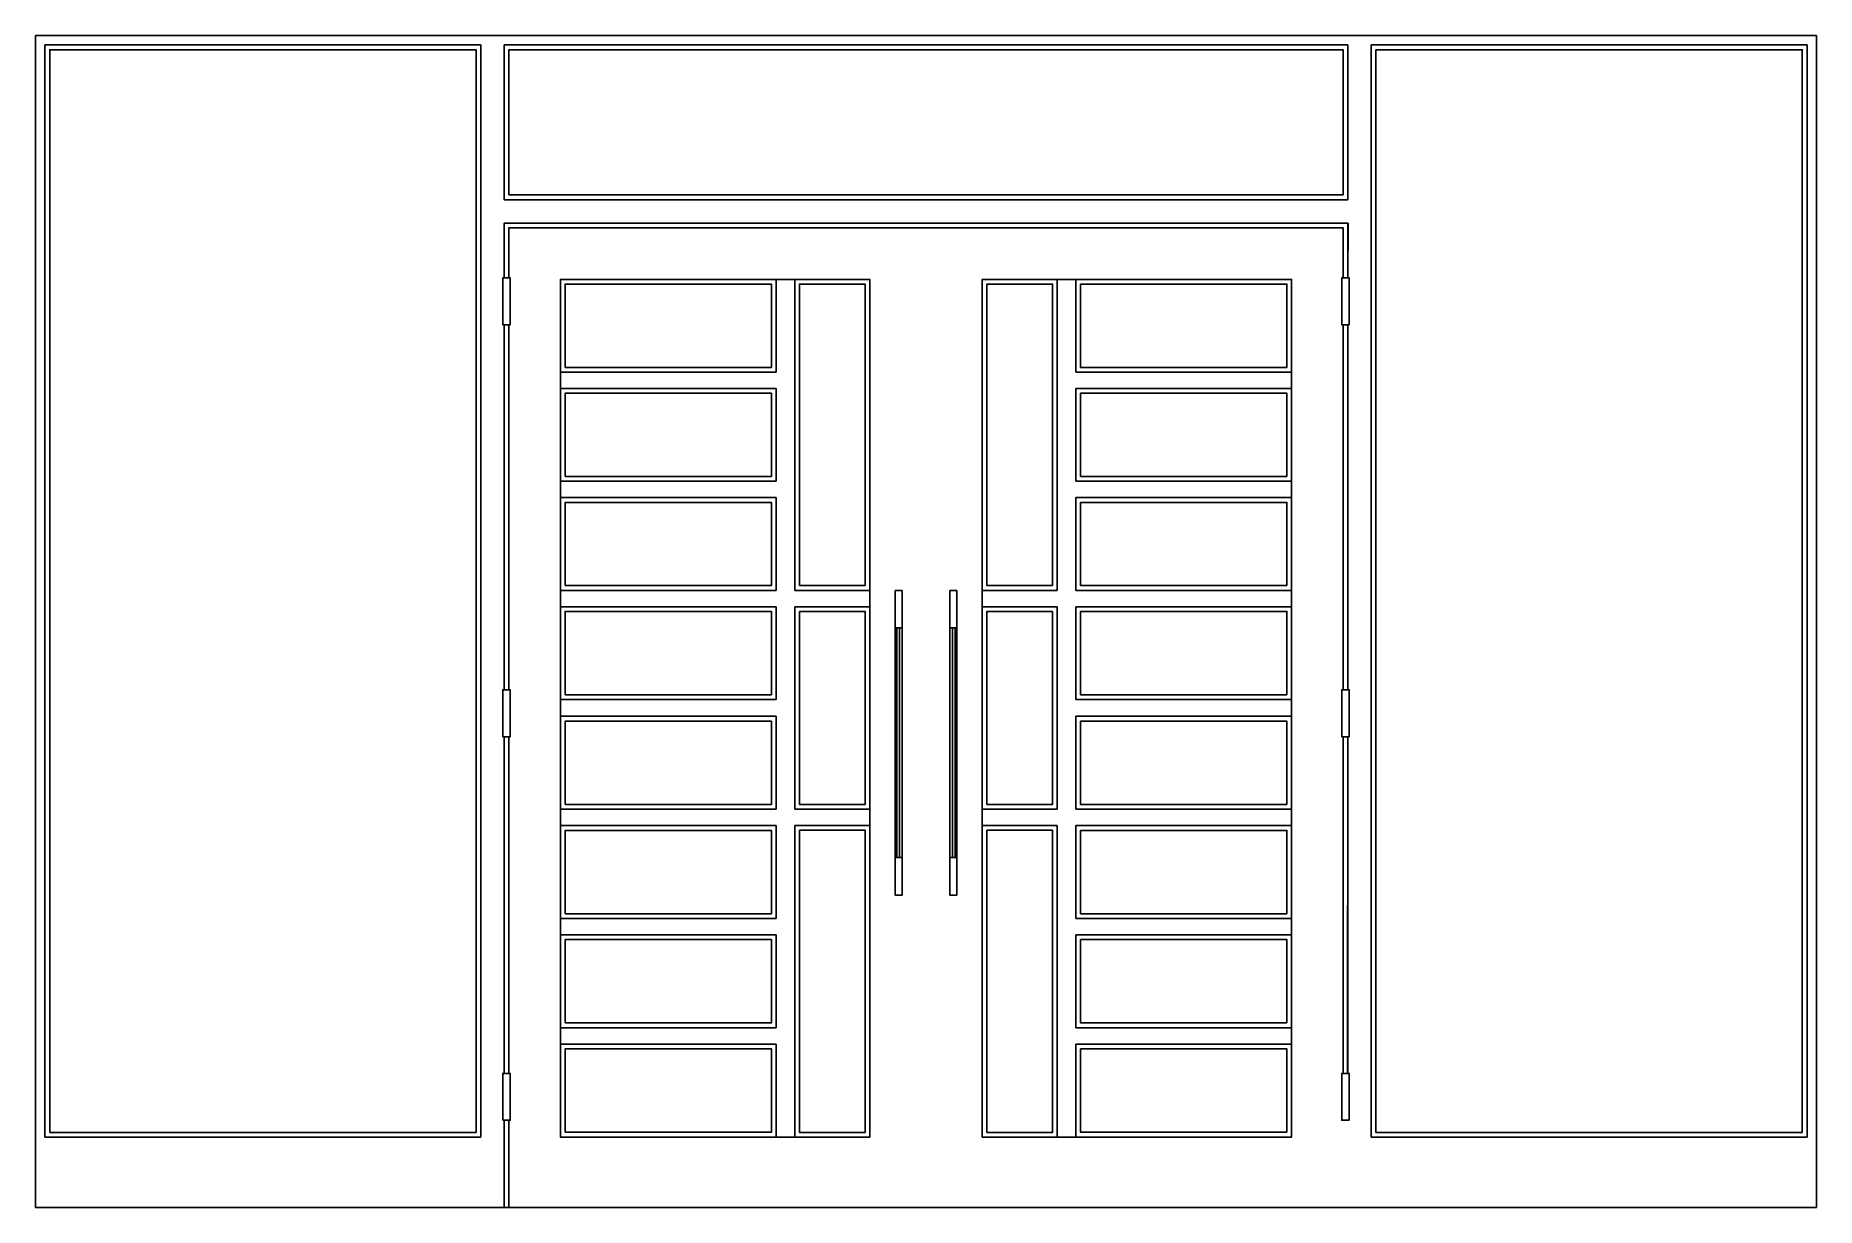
# Model space of a CAD drawing. Header units: metres. Extents: x 0 to 3800, y 0 to 2500.
import ezdxf

# ---------------------------------------------------------------- set-up
doc = ezdxf.new("R2010")
doc.units = ezdxf.units.M
for name, color, linetype in [('2', 2, 'Continuous'), ('3', 3, 'Continuous'), ('7', 7, 'Continuous'), ('BH', 3, 'Continuous')]:
    doc.layers.add(name, color=color, linetype=linetype)

msp = doc.modelspace()

# ---------------------------------------------------------------- hatches: boundary and pattern name
at = {"layer": 'BH'}
h = msp.add_hatch(dxfattribs=at)
h.set_pattern_fill('AR-RROOF', scale=900)
h.paths.add_polyline_path([(30, 160.06), (940, 160.06), (940, 2470), (30, 2470)])
h.paths.add_polyline_path([(2860, 160.06), (3770, 160.06), (3770, 2470), (2860, 2470)])
h.paths.add_polyline_path([(2790, 2160), (2790, 2470), (1010, 2470), (1010, 2160)])
h = msp.add_hatch(dxfattribs=at)
h.set_pattern_fill('AR-RROOF', scale=900)
h.paths.add_polyline_path([(1570, 1792.26), (1570, 1970), (1130, 1970), (1130, 1792.26)])
h.paths.add_polyline_path([(1130, 1737.15), (1130, 1559.41), (1570, 1559.41), (1570, 1737.15)])
h.paths.add_polyline_path([(1130, 1504.2), (1130, 1326.46), (1570, 1326.46), (1570, 1504.2)])
h.paths.add_polyline_path([(1130, 1271.34), (1130, 1093.61), (1570, 1093.61), (1570, 1271.34)])
h.paths.add_polyline_path([(1130, 1037.19), (1130, 859.45), (1570, 859.45), (1570, 1037.19)])
h.paths.add_polyline_path([(1130, 804.24), (1130, 626.5), (1570, 626.5), (1570, 804.24)])
h.paths.add_polyline_path([(1130, 571.39), (1130, 393.65), (1570, 393.65), (1570, 571.39)])
h.paths.add_polyline_path([(1130, 338.13), (1130, 160.4), (1570, 160.4), (1570, 338.13)])
h.paths.add_polyline_path([(1630, 160), (1770, 160), (1770, 804.75), (1630, 804.75)])
h.paths.add_polyline_path([(1770, 1271.46), (1630, 1271.46), (1630, 859.75), (1770, 859.75)])
h.paths.add_polyline_path([(1770, 1970), (1630, 1970), (1630, 1326.46), (1770, 1326.46)])
h.paths.add_polyline_path([(2670, 1792.26), (2670, 1970), (2230, 1970), (2230, 1792.26)])
h.paths.add_polyline_path([(2230, 1737.15), (2230, 1559.41), (2670, 1559.41), (2670, 1737.15)])
h.paths.add_polyline_path([(2670, 1326.46), (2670, 1504.2), (2230, 1504.2), (2230, 1326.46)])
h.paths.add_polyline_path([(2670, 1093.61), (2670, 1271.34), (2230, 1271.34), (2230, 1093.61)])
h.paths.add_polyline_path([(2230, 1037.19), (2230, 859.45), (2670, 859.45), (2670, 1037.19)])
h.paths.add_polyline_path([(2670, 626.5), (2670, 804.24), (2230, 804.24), (2230, 626.5)])
h.paths.add_polyline_path([(2670, 393.65), (2670, 571.39), (2230, 571.39), (2230, 393.65)])
h.paths.add_polyline_path([(2230, 338.13), (2230, 160.4), (2670, 160.4), (2670, 338.13)])
h.paths.add_polyline_path([(2170, 804.75), (2030, 804.75), (2030, 160), (2170, 160)])
h.paths.add_polyline_path([(2170, 1271.46), (2030, 1271.46), (2030, 859.75), (2170, 859.75)])
h.paths.add_polyline_path([(2170, 1970), (2030, 1970), (2030, 1326.46), (2170, 1326.46)])

# ---------------------------------------------------------------- linework, layer by layer
for p, q in [((2800, 2500), (1000, 2500)), ((2800, 1983.12), (2800, 2100)), ((2800.54, 2099.54), (2800.48, 1982.66)), ((1580, 1782.26), (1580, 1980)), ((1620, 1316.46), (1620, 1980)), ((2180, 1316.46), (2180, 1980)), ((2220, 1782.26), (2220, 1980)), ((1000, 1883.12), (1000, 1104.22)), ((2800, 1104.22), (2800, 1883.12)), ((2800, 1883.12), (2800, 1104.22)), ((2800.43, 1882.66), (2800.03, 1103.76)), ((1120, 1782.26), (1580, 1782.26)), ((2680, 1782.26), (2220, 1782.26)), ((1120, 1747.26), (1580, 1747.26)), ((1580, 1549.41), (1580, 1747.26)), ((2680, 1747.26), (2220, 1747.26)), ((2220, 1549.41), (2220, 1747.26)), ((1120, 1549.41), (1580, 1549.41)), ((2680, 1549.41), (2220, 1549.41)), ((1120, 1514.41), (1580, 1514.41)), ((1580, 1316.46), (1580, 1514.41)), ((2220, 1316.46), (2220, 1514.41)), ((2680, 1514.41), (2220, 1514.41)), ((1120, 1316.46), (1580, 1316.46)), ((1620, 1316.46), (1780, 1316.46)), ((2180, 1316.46), (2020, 1316.46)), ((2680, 1316.46), (2220, 1316.46)), ((1120, 1281.46), (1580, 1281.46)), ((1580, 1083.3), (1580, 1281.46)), ((1620, 849.75), (1620, 1281.46)), ((1620, 1281.46), (1780, 1281.46)), ((2180, 1281.46), (2020, 1281.46)), ((2180, 849.75), (2180, 1281.46)), ((2680, 1281.46), (2220, 1281.46)), ((2220, 1083.3), (2220, 1281.46)), ((1120, 1083.3), (1580, 1083.3)), ((2680, 1083.3), (2220, 1083.3)), ((1120, 1048.3), (1580, 1048.3)), ((1580, 849.75), (1580, 1048.3)), ((2220, 849.75), (2220, 1048.3)), ((2680, 1048.3), (2220, 1048.3)), ((1000, 1004.22), (1000, 285.94)), ((2799.98, 1003.76), (2799.61, 285.48)), ((2800, 285.94), (2800, 1004.22)), ((2800, 1004.22), (2800, 285.94)), ((1120, 849.75), (1580, 849.75)), ((1620, 849.75), (1780, 849.75)), ((2180, 849.75), (2020, 849.75)), ((2680, 849.75), (2220, 849.75)), ((1120, 814.75), (1580, 814.75)), ((1580, 616.25), (1580, 814.75)), ((1620, 150), (1620, 814.75)), ((1620, 814.75), (1780, 814.75)), ((2180, 814.75), (2020, 814.75)), ((2180, 150), (2180, 814.75)), ((2680, 814.75), (2220, 814.75)), ((2220, 616.25), (2220, 814.75)), ((1120, 616.25), (1580, 616.25)), ((2680, 616.25), (2220, 616.25)), ((1120, 581.25), (1580, 581.25)), ((1580, 383.25), (1580, 581.25)), ((2220, 383.25), (2220, 581.25)), ((2680, 581.25), (2220, 581.25)), ((1120, 383.25), (1580, 383.25)), ((2680, 383.25), (2220, 383.25)), ((1120, 348.25), (1580, 348.25)), ((1580, 150), (1580, 348.25)), ((2680, 348.25), (2220, 348.25)), ((2220, 150), (2220, 348.25)), ((1000, 185.94), (1000, 0))]:
    msp.add_line(p, q)
for points in [[(20, 150.06), (20, 2480), (950, 2480), (950, 150.06)], [(1000, 2150), (2800, 2150), (2800, 2480), (1000, 2480)], [(3780, 150.06), (3780, 2480), (2850, 2480), (2850, 150.06)], [(997, 1883.12), (1013, 1883.12), (1013, 1983.12), (997, 1983.12)], [(2803, 1883.12), (2787, 1883.12), (2787, 1983.12), (2803, 1983.12)], [(997, 1004.22), (1013, 1004.22), (1013, 1104.22), (997, 1104.22)], [(2803, 1004.22), (2787, 1004.22), (2787, 1104.22), (2803, 1104.22)], [(997, 185.94), (1013, 185.94), (1013, 285.94), (997, 285.94)], [(2803, 185.94), (2787, 185.94), (2787, 285.94), (2803, 285.94)]]:
    msp.add_lwpolyline(points, close=True)
for points in [[(1000, 1983.12), (1000, 2100), (2800, 2100), (2800, 1983.12)], [(1780, 150), (1780, 1980), (1120, 1980), (1120, 150), (1780, 150)], [(2020, 150), (2020, 1980), (2680, 1980), (2680, 150), (2020, 150)], [(1120, 874.58), (1120, 872.1)], [(2680, 874.58), (2680, 872.1)]]:
    msp.add_lwpolyline(points)
at = {"layer": '2'}
msp.add_line((0, 0), (3800, 0), dxfattribs=at)
at = {"layer": '3'}
for p, q in [((1838.05, 1236.45), (1838.05, 746.43)), ((1843.79, 1236.45), (1843.79, 746.43)), ((1956.21, 1236.45), (1956.21, 746.43)), ((1961.95, 1236.45), (1961.95, 746.43))]:
    msp.add_line(p, q, dxfattribs=at)
for points in [[(30, 160.06), (30, 2470), (940, 2470), (940, 160.06)], [(1010, 2160), (2790, 2160), (2790, 2470), (1010, 2470)], [(3770, 160.06), (3770, 2470), (2860, 2470), (2860, 160.06)], [(1130, 1792.26), (1570, 1792.26), (1570, 1970), (1130, 1970)], [(1630, 1326.46), (1770, 1326.46), (1770, 1970), (1630, 1970)], [(2170, 1326.46), (2030, 1326.46), (2030, 1970), (2170, 1970)], [(2670, 1792.26), (2230, 1792.26), (2230, 1970), (2670, 1970)], [(1130, 1559.41), (1570, 1559.41), (1570, 1737.15), (1130, 1737.15)], [(2670, 1559.41), (2230, 1559.41), (2230, 1737.15), (2670, 1737.15)], [(1130, 1326.46), (1570, 1326.46), (1570, 1504.2), (1130, 1504.2)], [(2670, 1326.46), (2230, 1326.46), (2230, 1504.2), (2670, 1504.2)], [(1130, 1093.61), (1570, 1093.61), (1570, 1271.34), (1130, 1271.34)], [(1630, 1271.46), (1770, 1271.46), (1770, 859.75), (1630, 859.75)], [(2170, 1271.46), (2030, 1271.46), (2030, 859.75), (2170, 859.75)], [(2670, 1093.61), (2230, 1093.61), (2230, 1271.34), (2670, 1271.34)], [(1130, 859.45), (1570, 859.45), (1570, 1037.19), (1130, 1037.19)], [(2670, 859.45), (2230, 859.45), (2230, 1037.19), (2670, 1037.19)], [(1130, 626.5), (1570, 626.5), (1570, 804.24), (1130, 804.24)], [(1630, 804.75), (1770, 804.75), (1770, 160), (1630, 160)], [(2170, 804.75), (2030, 804.75), (2030, 160), (2170, 160)], [(2670, 626.5), (2230, 626.5), (2230, 804.24), (2670, 804.24)], [(1130, 393.65), (1570, 393.65), (1570, 571.39), (1130, 571.39)], [(2670, 393.65), (2230, 393.65), (2230, 571.39), (2670, 571.39)], [(1130, 160.4), (1570, 160.4), (1570, 338.13), (1130, 338.13)], [(2670, 160.4), (2230, 160.4), (2230, 338.13), (2670, 338.13)]]:
    msp.add_lwpolyline(points, close=True, dxfattribs=at)
for points in [[(2790, 1983.12), (2790, 2090), (1010, 2090), (1010, 1983.12)], [(1010, 1883.12), (1010, 1104.22)], [(2790, 1883.12), (2790, 1104.22)], [(2790, 1104.22), (2790, 1883.12)], [(1010, 1004.22), (1010, 285.94)], [(2790, 1004.22), (2790, 285.94)], [(2790, 285.94), (2790, 1004.22)], [(1010, 185.94), (1010, 0)]]:
    msp.add_lwpolyline(points, dxfattribs=at)
at = {"layer": '7'}
for p, q in [((0, 2500), (0, 0)), ((3800, 2500), (0, 2500)), ((3800, 0), (3800, 2500)), ((1833.85, 1316.45), (1833.85, 666.43)), ((1833.85, 1316.45), (1848.85, 1316.45)), ((1848.85, 1316.45), (1848.85, 666.43)), ((1951.15, 1316.45), (1951.15, 666.43)), ((1966.15, 1316.45), (1951.15, 1316.45)), ((1966.15, 1316.45), (1966.15, 666.43)), ((1833.85, 1236.45), (1848.85, 1236.45)), ((1966.15, 1236.45), (1951.15, 1236.45)), ((1833.85, 746.43), (1848.85, 746.43)), ((1966.15, 746.43), (1951.15, 746.43)), ((1833.85, 666.43), (1848.85, 666.43)), ((1966.15, 666.43), (1951.15, 666.43))]:
    msp.add_line(p, q, dxfattribs=at)

doc.saveas('drawing.dxf')
